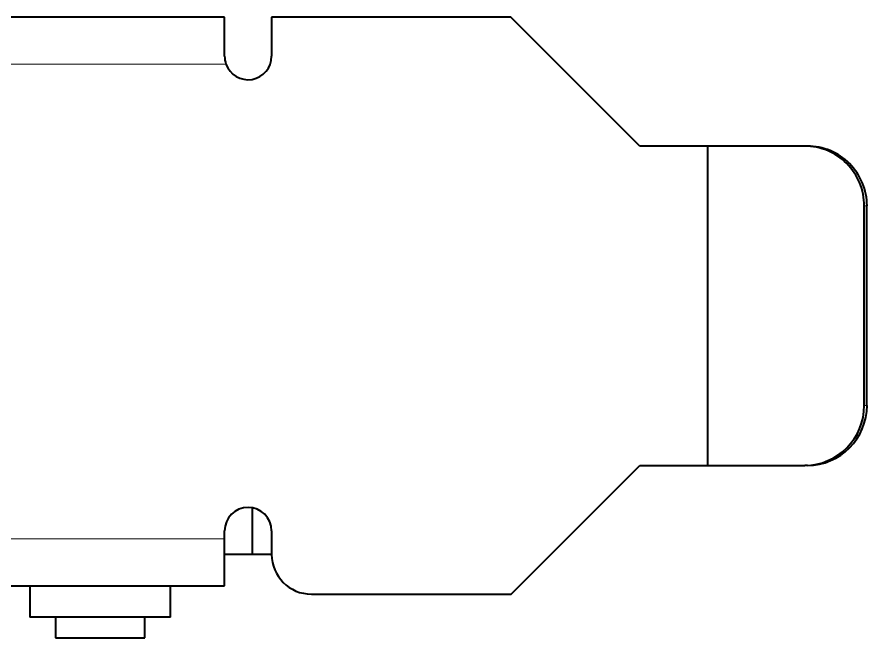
# Model space of a CAD drawing. Header units: millimetres. Extents: x 125 to 285, y 96 to 124.
# Drawn here: x 258.32 to 285.46, y 98.71 to 118.53 of the extents above; entities that cross this region are included whole.
import ezdxf

# ---------------------------------------------------------------- set-up
doc = ezdxf.new("R2010")
doc.units = ezdxf.units.MM
doc.header["$LTSCALE"] = 12.7
doc.layers.add('TANGENT_LINES', color=7, linetype='Continuous', lineweight=15)
doc.layers.add('Visible', color=7, linetype='Continuous', lineweight=40)

msp = doc.modelspace()

# ---------------------------------------------------------------- linework, layer by layer
at = {"layer": 'TANGENT_LINES'}
for p, q in [((175.427, 117.03), (264.99, 117.03)), ((285.462, 112.5), (285.375, 112.5)), ((285.462, 106.13), (285.375, 106.13)), ((264.947, 101.88), (256.997, 101.88))]:
    msp.add_line(p, q, dxfattribs=at)
at = {"layer": 'Visible'}
for p, q in [((264.947, 118.53), (175.47, 118.53)), ((264.947, 117.28), (264.947, 118.53)), ((274.092, 118.53), (266.447, 118.53)), ((266.447, 118.53), (266.447, 117.28)), ((278.212, 114.41), (274.092, 118.53)), ((280.368, 114.41), (278.212, 114.41)), ((280.368, 114.41), (280.368, 104.22)), ((283.472, 114.41), (280.368, 114.41)), ((283.56, 114.41), (283.472, 114.41)), ((285.375, 106.13), (285.375, 112.5)), ((285.462, 106.13), (285.462, 112.5)), ((274.102, 100.11), (278.212, 104.22)), ((278.212, 104.22), (280.368, 104.22)), ((280.368, 104.22), (283.472, 104.22)), ((283.56, 104.22), (283.472, 104.22)), ((265.822, 102.87), (265.822, 101.38)), ((264.947, 101.88), (264.947, 102.13)), ((266.447, 102.13), (266.447, 101.38)), ((264.947, 100.38), (264.947, 101.88)), ((265.822, 101.38), (264.947, 101.38)), ((266.447, 101.38), (265.822, 101.38)), ((256.997, 100.38), (264.947, 100.38)), ((258.729, 100.38), (258.729, 99.38)), ((263.214, 99.38), (263.214, 100.38)), ((267.717, 100.11), (274.102, 100.11)), ((263.214, 99.38), (258.729, 99.38)), ((259.549, 99.38), (259.549, 98.71)), ((262.394, 98.71), (262.394, 99.38)), ((259.549, 98.71), (262.394, 98.71))]:
    msp.add_line(p, q, dxfattribs=at)
for centre, radius, start, end in [((265.697, 117.28), 0.75, 180, 199.4712), ((265.697, 117.28), 0.75, 199.4712, 0), ((265.697, 102.13), 0.75, 0, 180), ((267.717, 101.38), 1.27, 180, 270)]:
    msp.add_arc(centre, radius, start, end, dxfattribs=at)
for centre, start_param, end_param in [((283.472, 112.5), 1.570796, 3.141593), ((283.56, 112.5), 1.570796, 3.141593), ((283.472, 106.13), 0, 1.570796), ((283.56, 106.13), 0, 1.570796)]:
    msp.add_ellipse(centre, major_axis=(0, -1.91), ratio=0.996195, start_param=start_param, end_param=end_param, dxfattribs=at)

doc.saveas('drawing.dxf')
